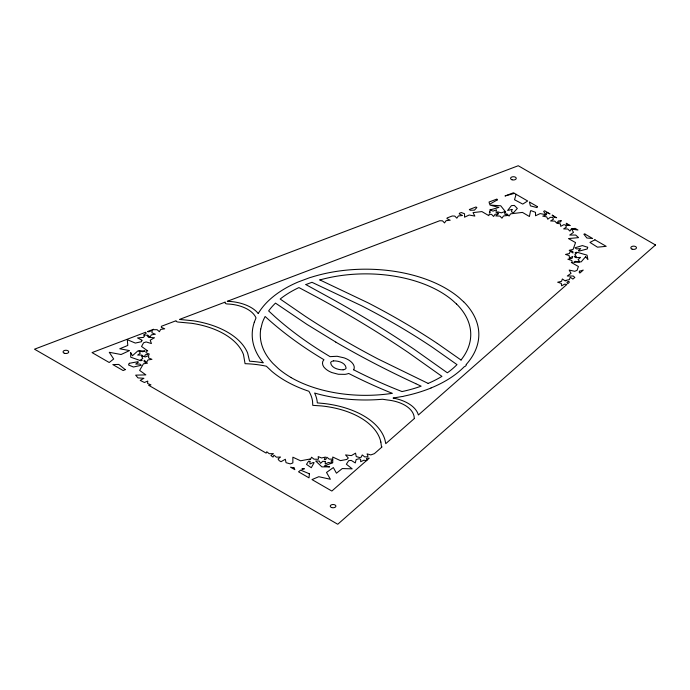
<?xml version="1.0" encoding="UTF-8"?>
<svg xmlns="http://www.w3.org/2000/svg" width="690" height="690" viewBox="0 0 690 690"><rect width="100%" height="100%" fill="white"/><g stroke="black" fill="none" stroke-linecap="round" stroke-linejoin="round"><path stroke-width="1.03" d="M260.751 329.078L262.235 323.093A101.603 58.659 0 0 1 263.528 319.755L265.124 316.486L268.358 319.401A458.893 264.943 0 0 0 319.781 357.213L323.955 359.723C321.212 362.216 322.679 366.399 325.18 368.46A22.779 13.153 0 0 0 331.916 372.574L338.316 374.265L344.983 374.36A11.661 6.736 0 0 0 348.7 373.454A474.28 273.818 0 0 0 392.265 393.335A105.173 60.72 0 0 1 291.18 377.628M516.094 194.304L514.524 199.746L522.744 204.085L527.669 200.988L513.446 192.777L504.994 195.986L514.455 193.364M353.685 369.771C355.298 367.002 353.392 363.785 351.245 361.94A22.675 13.093 0 0 0 348.148 359.706A22.796 13.162 0 0 0 344.112 357.86L337.117 356.273L330.036 356.644L321.35 351.331A449.716 259.638 0 0 1 275.37 317.107L268.634 310.923A104.181 60.151 0 0 1 275.5 303.126L306.998 324.421L335.892 342.137M306.041 284.496L311.975 282.314L361.681 305.808A759.104 438.262 0 0 1 432.725 347.501L456.996 364.622A104.431 60.297 0 0 1 447.361 372.807L414.173 349.304A1190.172 687.136 0 0 0 324.74 294.966L305.843 284.582M227.269 301.306L439.772 220.722L442.497 220.826L444.533 222.93L446.085 220.688L450.182 220.222L446.973 218.678L447.129 217.928L452.243 215.987L454.805 216.091L456.84 218.187L458.393 215.953L462.481 215.487L459.273 213.943L459.411 213.27L461.343 212.546L464.551 213.745L464.551 217.186L469.183 215.021L474.858 216.082L473.038 212.615L481.887 211.58L488.848 215.668L489.124 214.28L491.556 214.374L493.591 216.47L495.144 214.236L498.456 213.857L495.756 215.927L499.922 216.091L501.958 218.187L503.51 215.953L507.599 215.487L504.407 213.866L507.038 213.969L509.082 216.074L510.626 213.831L522.451 212.408L529.42 216.505L530.55 210.804L531.059 210.657L535.509 212.322L535.509 215.763L540.141 213.598L545.816 214.659L543.677 211.451L544.565 210.743L550.008 213.891L546.333 212.442L546.299 214.849L542.78 216.143L546.73 216.91L547.774 219.239L550.266 217.307L552.664 217.393L553.449 219.196L550.611 220.964L554.777 221.119L556.821 223.224L560.461 223.931L560.737 226.337L563.799 224.698L565.395 224.931L566.421 227.105L563.644 228.907L567.81 229.02L569.914 231.107L571.389 228.847L575.115 228.381L577.961 230.029L571.648 229.106L573.485 232.383L569.733 235.057L575.693 235.057L578.582 237.627L568.457 238.576L575.546 242.595L573.08 249.426L569.207 250.315L572.847 251.496L573.019 253.014L570.225 251.169L569.414 253.532L565.533 254.429L569.181 255.602L569.457 258.008L572.786 256.413L572.157 258.25L567.896 259.233L571.898 260.527L572.122 262.441L571.329 262.493L578.418 266.512L577.073 270.333L574.753 271.308L569.19 270.075L571.027 273.352L567.275 276.026L573.235 276.026L574.848 277.458L572.89 279.071L570.225 277.216L569.414 279.588L565.533 280.476L566.292 280.727L565.032 280.813L562.367 278.958L561.548 281.322L557.675 282.219L561.315 283.392L561.591 285.798L564.661 284.159L566.861 284.478L418.382 414.983A36.932 21.321 0 0 0 393.084 398.052L401.804 396.569A4.037 2.329 0 0 0 404.055 396.112A113.195 65.352 0 0 0 429.085 388.772L429.749 388.496A4.028 2.329 0 0 0 431.026 387.961M333.632 360.879C338.272 360.758 345.587 362.681 346.113 368.089A3.89 2.251 0 0 1 343.137 369.805M343.111 369.823C338.471 369.944 331.157 368.012 330.631 362.612A3.898 2.251 0 0 1 333.606 360.896M227.493 301.288L230.046 301.444A36.432 21.036 0 0 1 258.267 313.553M366.399 460.679L363.906 460.204L360.654 461.714L360.663 459.307L359.162 458.738L356.152 459.531L355.281 462.938L351.245 460.402L348.717 460.653L346.354 464.215L352.211 468.855L342.283 468.553L336.444 473.202L333.339 467.561L326.517 472.452L330.398 479.265L318.78 476.712L311.992 479.576L331.856 491.047L369.262 458.16L367.201 458.065L366.39 458.703L367.209 459.963M319.806 279.89L368.055 302.841A766.987 442.816 0 0 1 437.322 343.439M415.777 383.692L421.15 386.167A105.07 60.66 0 0 1 402.003 391.566A470.666 271.731 0 0 1 353.651 369.797M437.322 343.439L461.067 360.059M463.628 301.806L459.402 297.916A113.988 65.809 0 0 0 445.619 288.273A113.203 65.36 0 0 0 310.966 277.328A3.985 2.303 0 0 0 309.603 277.716L298.218 281.969A112.686 65.058 0 0 0 258.233 313.545M456.487 304.005L452.7 300.53A105.881 61.125 0 0 0 439.901 291.568A105.13 60.694 0 0 0 319.849 279.942M380.854 442.048L381.372 446.007A2.303 1.328 0 0 0 382.053 446.913L374.385 453.658L370.832 454.917L367.063 453.882L368.046 456.228L367.08 456.815L364.682 456.884L362.241 454.926L361.146 457.246L359.611 457.539L356.238 456.573L355.548 453.149L351.382 455.607L345.535 454.926L348.295 457.979L346.889 459.428L340.463 460.635L332.735 457.03L332.735 459.066L329.285 459.161L326.844 457.211L325.749 459.531L324.774 459.713L324.274 459.368L325.473 457.056L321.609 457.97L318.176 456.599L318.487 459.005L317.823 459.298L313.985 459.161L311.544 457.203L310.448 459.531L309.594 459.687L310.034 459.023L300.59 460.799L292.853 457.194L292.87 462.93L290.292 463.896L286.031 462.68L285.341 459.255L281.028 461.696L279.148 460.618L278.07 458.971L280.528 457.03L276.362 457.151L273.921 455.193L273.033 457.082L270.92 455.547L273.387 453.597L269.221 453.718L266.78 451.76L266.142 453.106L148.617 385.253L150.955 384.891L147.565 383.476L147.772 381.07L144.4 382.493L140.199 380.397L143.917 378.293L137.991 377.896L135.637 375.153L145.883 374.886L139.639 370.418L143.442 363.803L147.47 363.173L144.089 361.758L144.219 360.24L146.625 362.259L147.901 359.964L151.929 359.326L148.548 357.92L148.755 355.514L145.383 356.937L144.331 356.704L145.392 354.789L149.42 354.16L146.038 352.745L146.185 350.934L147.781 350.934L141.528 346.475L143.624 342.766L146.125 341.947L151.412 343.542L150.23 340.17L154.491 337.764L148.574 337.367L146.66 335.142L147.755 335.142L150.041 337.16L151.317 334.866L155.345 334.227L151.955 332.822L152.162 330.415L148.79 331.838L147.513 331.554L153.56 329.259L152.93 329.708L157.104 329.699L159.39 331.718L160.667 329.423L164.694 328.794L161.313 327.379L161.4 326.284L176.079 320.721A2.303 1.328 0 0 0 178.201 322.058L191.768 323.308A71.087 41.046 0 0 1 243.484 354.582L245.062 363.673L247.158 363.768A70.38 40.632 0 0 1 266.375 366.218L271.722 371.263A113.954 65.791 0 0 0 285.505 380.906A112.617 65.015 0 0 0 308.887 391.264L309.344 392.049A68.181 39.364 0 0 1 312.579 401.615L312.768 405.341L321.669 405.953A72.467 41.84 0 0 1 380.846 442.057M291.223 377.611A105.95 61.169 0 0 1 278.424 368.641L272.981 363.483A104.501 60.332 0 0 1 260.734 329.078M463.697 301.789A113.419 65.481 0 0 1 466.19 364.501M466.276 364.536A4.045 2.337 0 0 1 464.724 366.554A3.165 1.829 0 0 1 464.37 366.683L464.215 366.735A112.746 65.093 0 0 1 431.026 387.961M415.803 383.675A931.776 537.95 0 0 1 335.849 342.154M456.547 303.98A105.32 60.806 0 0 1 460.998 360.033M130.729 352.728L130.703 357.196L140.924 360.775L142.183 360.24L140.174 360.249L142.787 358.369L141.484 356.083L143.477 356.514L141.829 355.065L137.655 355.074L140.268 353.194L138.966 350.908L142.873 351.762L144.831 350.934L137.845 350.934L132.42 355.738L130.729 352.728M309.965 461.584L309.948 463.999L313.2 462.49L314.105 462.654L311.285 467.708L306.481 464.379L308.663 461.093L309.965 461.584M325.266 461.584L325.249 463.999L328.509 462.49L331.804 463.119L324.412 465.897L329.63 466.871L321.885 466.88L315.684 460.989L319.228 461.032L320.6 463.309L322.799 461.256L325.266 461.584M309.37 473.78L309.017 477.859L298.537 471.805L300.633 470.14L309.37 473.78M579.402 271.248L579.264 272.723L579.919 272.998L583.231 270.092L579.402 271.248M489.719 211.287L489.382 212.969L490.228 212.442L489.719 211.287M489.978 209.967L492.996 211.114L496.524 209.829L496.032 212.227L498.197 213.27L497.568 211.821L501.354 212.831L504.89 211.545L504.649 212.71L505.71 212.046L500.716 205.775L490.004 205.077L498.879 207.414L489.978 209.967M512.006 209.432L511.514 211.821L513.438 212.753L517.31 208.466L514.317 205.404L511.411 205.655L507.616 210.484L512.006 209.432M587.682 247.296L587.25 248.969L578.875 251.16L578.479 250.668L580.704 248.624L576.564 248.909L574.96 247.805L582.386 245.571L587.682 247.296M141.924 340.248L141.502 341.705L135.326 343.068L127.296 339.696L127.805 345.423L119.758 348.786L129.53 350.589L121.069 354.522L109.262 352.288L113.678 358.99L109.218 362.509L92.037 352.59L145.625 332.27L146.194 333.27L143.58 335.15L145.236 335.142L143.434 337.41L137.534 337.919L141.924 340.248M254.291 322.213L253.515 324.826A112.677 65.05 0 0 0 263.261 362.819A74.416 42.961 0 0 0 249.573 361.198L247.632 353.099A75.65 43.677 0 0 0 193.493 320.815L179.469 319.436L225.259 302.073A2.32 1.337 0 0 0 225.026 302.531A2.312 1.337 0 0 0 227.191 303.954L229.796 304.118A31.818 18.371 0 0 1 256.016 317.909L254.291 322.213M561.108 220.671L560.694 221.861L557.201 222.672L558.365 220.981L561.108 220.671M537.45 206.638L537.001 207.604L530.403 205.862L529.403 201.989L537.45 206.638M129.28 363.311L128.513 364.95L133.437 367.02L141.252 365.286L139.88 364.079L135.706 364.087L138.328 362.207L138.026 361.689L129.28 363.311M552.224 215.168L554.312 217.359L556.632 217.712L552.224 215.168M585.629 256.706L581.204 261.846L579.945 261.924L578.099 259.621L580.549 257.379L575.986 257.689L574.511 256.663L576.564 256.965L574.813 254.774L577.038 252.738L575.037 252.876L576.184 252.264L577.97 252.523L587.043 255.145L587.906 259.587L585.629 256.706M476.738 207.63L474.479 210.139L470.27 210.269L469.321 209.51L476.074 206.948L476.738 207.63M568.267 281.365L566.956 282.564L567.818 283.642L569.259 282.374L569.181 281.658L568.267 281.365M655.5 244.976L337.746 524.262L34.5 349.183L518.25 165.738L655.5 244.976M414.492 418.407L385.77 443.653L384.925 439.711A77.073 44.496 0 0 0 324.128 403.521L317.314 402.9A74.348 42.927 0 0 0 314.606 393.041A113.617 65.593 0 0 0 382.476 399.251L387.625 400.01A32.326 18.665 0 0 1 414.017 416.113L414.25 417.873A2.346 1.354 0 0 0 414.492 418.407M302.41 468.726L301.823 469.191L304.402 468.786L302.41 468.726M332.735 459.609L330.984 460.989L332.27 462.938L332.744 462.766L332.735 459.609M497.223 199.936L489.633 204.257L489.055 202.032L496.912 199.056L497.223 199.936M575.572 261.372L573.778 262.329L579.531 261.95L575.572 261.372M594.909 239.81L589.967 242.423L597.48 247.175L606.217 246.339L594.909 239.81M125.278 369.633L123.122 370.539L112.832 364.596L118.758 364.423L125.278 369.633M570 225.432L566.619 225.113L567.844 225.294L566.205 223.241L570 225.432M584.904 234.039L583.869 234.195L586.888 238.007L592.641 238.499L584.904 234.039M293.992 467.829L290.516 467.182L294.854 469.683L293.992 467.829M428.145 383.416L378.094 359.007A908.635 524.598 0 0 1 305.411 316.365L280.174 299.037A104.811 60.513 0 0 1 298.934 287.575L318.332 297.899A1182.833 682.902 0 0 1 408.514 352.65L441.936 376.369A105.07 60.66 0 0 1 428.145 383.416M632.057 249.124A2.838 1.639 0 0 0 636.473 247.882A2.838 1.639 0 0 0 632.411 246.296A2.838 1.639 0 0 0 632.057 249.124M511.997 179.771A2.838 1.639 0 0 0 516.249 178.348A2.838 1.639 0 0 0 511.997 176.933A2.838 1.639 0 0 0 511.997 179.771M331.657 507.555A2.838 1.639 0 0 0 335.909 506.141A2.838 1.639 0 0 0 331.657 504.726A2.838 1.639 0 0 0 331.657 507.555M64.308 353.245A2.838 1.639 0 0 0 68.724 352.004A2.838 1.639 0 0 0 64.653 350.416A2.838 1.639 0 0 0 64.308 353.245"/></g></svg>
